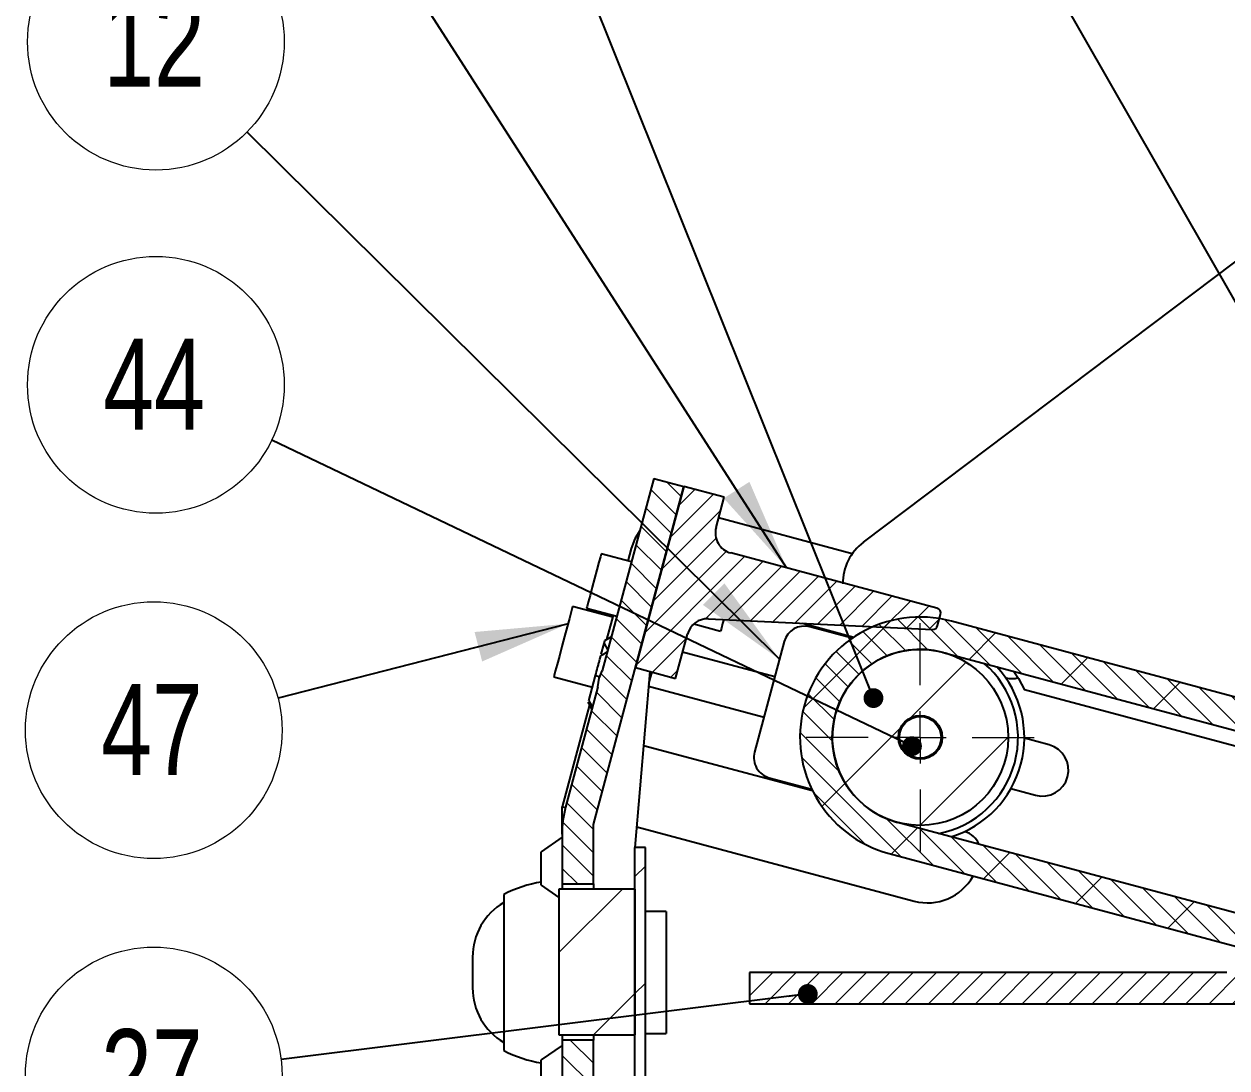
# Model space of a CAD drawing. Header units: millimetres. Extents: x 2 to 418, y 2 to 295.
# Drawn here: x 147.95 to 194.16, y 69.78 to 109.87 of the extents above; entities that cross this region are included whole.
import ezdxf

# ---------------------------------------------------------------- set-up
doc = ezdxf.new("R2010")
doc.units = ezdxf.units.MM
doc.styles.add('SLDTEXTSTYLE0', font='TXT', dxfattribs={"width": 0.75})
doc.dimstyles.new('SLDDIMSTYLE0', dxfattribs={"dimtxt": 0.18, "dimasz": 0.762, "dimexe": 0, "dimexo": 0.0625, "dimgap": 0, "dimtad": 0, "dimtih": 1, "dimtoh": 1, "dimdec": 0, "dimrnd": 1e-09, "dimzin": 0, "dimdsep": 46, "dimtxsty": 'Standard', "dimblk1": 'DOT', "dimblk2": 'DOT', "dimsah": 1, "dimcen": 0.09, "dimadec": 0, "dimazin": 0, "dimtfac": 0.762, "dimtdec": 0, "dimtofl": 0, "dimtmove": 0, "dimatfit": 3, "dimldrblk": 'DOT', "dimfxl": 1, "dimfrac": 2, "dimtolj": 1, "dimtzin": 0, "dimarcsym": 0})
doc.dimstyles.new('SLDDIMSTYLE1', dxfattribs={"dimtxt": 0.18, "dimasz": 3.556, "dimexe": 0, "dimexo": 0.0625, "dimgap": 0, "dimtad": 0, "dimtih": 1, "dimtoh": 1, "dimdec": 0, "dimrnd": 1e-09, "dimzin": 0, "dimdsep": 46, "dimtxsty": 'Standard', "dimsah": 1, "dimcen": 0.09, "dimadec": 0, "dimazin": 0, "dimtfac": 3.556, "dimtdec": 0, "dimtofl": 0, "dimtmove": 0, "dimatfit": 3, "dimfxl": 1, "dimfrac": 2, "dimtolj": 1, "dimtzin": 0, "dimarcsym": 0})
pattern_1 = [(45, (0, 0), (-2.245064030267288, 2.245064030267288), [])]
pattern_2 = [(135.0000000000002, (0, 0), (-0.4490128060534562, -0.4490128060534592), [])]
pattern_3 = [(45, (0, 0), (-0.4490128060534576, 0.4490128060534577), [])]

# ---------------------------------------------------------------- blocks, each defined once
blk = doc.blocks.new('_Dot')
at = {"color": 0, "linetype": 'ByBlock', "lineweight": -2}
blk.add_line((-0.5, 0), (-1, 0), dxfattribs=at)
at = {"color": 0, "linetype": 'ByBlock', "const_width": 0.5}
blk.add_lwpolyline([(-0.25, 0, 1), (0.25, 0, 1)], format="xyb", close=True, dxfattribs=at)
blk = doc.blocks.new('SW_NOTE_28')
at = {"color": 0, "linetype": 'Continuous', "lineweight": 0}
blk.add_circle((-3.5038124222, 3.4692555994), 4.930764231281096, dxfattribs=at)
at = {"color": 0, "linetype": 'Continuous', "lineweight": 0, "insert": (-3.5742986158, 5.2458189068), "char_height": 3.5, "attachment_point": 2, "style": 'SLDTEXTSTYLE0'}
blk.add_mtext('12', dxfattribs=at)
blk = doc.blocks.new('SW_NOTE_29')
at = {"color": 0, "linetype": 'Continuous', "lineweight": 0}
blk.add_circle((-4.7756550584, -1.2270104594), 4.930764231281096, dxfattribs=at)
at = {"color": 0, "linetype": 'Continuous', "lineweight": 0, "insert": (-4.846141252, 0.549552848), "char_height": 3.5, "attachment_point": 2, "style": 'SLDTEXTSTYLE0'}
blk.add_mtext('47', dxfattribs=at)
blk = doc.blocks.new('SW_NOTE_36')
at = {"color": 0, "linetype": 'Continuous', "lineweight": 0}
blk.add_circle((-4.8929189649, -0.6097375726), 4.930764231281089, dxfattribs=at)
at = {"color": 0, "linetype": 'Continuous', "lineweight": 0, "insert": (-4.9634051584, 1.1668257347), "char_height": 3.5, "attachment_point": 2, "style": 'SLDTEXTSTYLE0'}
blk.add_mtext('27', dxfattribs=at)
blk = doc.blocks.new('SW_NOTE_40')
at = {"color": 0, "linetype": 'Continuous', "lineweight": 0}
blk.add_circle((-4.4491584423, 2.1254235013), 4.930764231281095, dxfattribs=at)
at = {"color": 0, "linetype": 'Continuous', "lineweight": 0, "insert": (-4.5196446358, 3.9019868086), "char_height": 3.5, "attachment_point": 2, "style": 'SLDTEXTSTYLE0'}
blk.add_mtext('44', dxfattribs=at)
blk = doc.blocks.new('SW_CENTERMARKSYMBOL_0')
at = {"color": 0, "linetype": 'Continuous', "lineweight": 0}
for p, q in [((0, 2), (0, 4.38)), ((0, 0), (0, 1)), ((-2, 0), (-4.38, 0)), ((0, 0), (-1, 0)), ((0, 0), (0, -1)), ((0, 0), (1, 0)), ((2, 0), (4.38, 0)), ((0, -2), (0, -4.38))]:
    blk.add_line(p, q, dxfattribs=at)

msp = doc.modelspace()

# ---------------------------------------------------------------- hatches: boundary and pattern name
at = {"linetype": 'Continuous', "lineweight": 18}
h = msp.add_hatch(dxfattribs=at)
h.set_pattern_fill('ANSI31', scale=0.2, angle=90, style=0)
h.set_pattern_definition(pattern_2)
edge = h.paths.add_edge_path(flags=0)
edge.add_spline(control_points=[(170.0480830667744, 84.7481541786369), (170.020941836782, 84.64059536488789), (170.0002943224155, 84.5304763499008), (169.9945696736899, 84.4196938008348)], knot_values=[1.98168482056e-05, 1.98168482056e-05, 1.98168482056e-05, 1.98168482056e-05, 0.0008517928875569, 0.0008517928875569, 0.0008517928875569, 0.0008517928875569], weights=[1, 1, 1, 1], degree=3, periodic=0)
edge.add_line((169.9945686755534, 84.41969007573995), (168.7543566452853, 79.7911557666211))
edge.add_arc((172.6180599504416, 78.75587958621102), 4, 165, 180)
edge.add_line((168.6180599504416, 78.75587958621102), (168.6180599504416, 76.8424895765604))
edge.add_line((168.6180599504416, 76.8424895765604), (169.8180599504415, 76.8424895765604))
edge.add_line((169.8180599504415, 76.8424895765604), (169.8180599504415, 79.12450657945553))
edge.add_line((169.8180599504415, 79.12450657945553), (173.2971099553827, 92.10849795996872))
edge.add_line((173.2971099553827, 92.10849795996872), (172.1379989638358, 92.41908081409174))
edge.add_line((172.1379989638358, 92.41908081409174), (170.1584648628385, 85.03135897385474))
edge.add_spline(control_points=[(170.1584648628385, 85.03135897385474), (170.1112341714134, 84.9417277201455), (170.0765995438841, 84.84538022043367), (170.0480834502723, 84.74815557282551)], knot_values=[0, 0, 0, 0, 0.0007598997947936, 0.0007598997947936, 0.0007598997947936, 0.0007598997947936], weights=[1, 1, 1, 1], degree=3, periodic=0)
h = msp.add_hatch(dxfattribs=at)
h.set_pattern_fill('ANSI31', scale=0.2, style=0)
h.set_pattern_definition(pattern_3)
edge = h.paths.add_edge_path(flags=0)
edge.add_line((173.2971099553827, 92.10849795996873), (171.4336128306445, 85.15383201068744))
edge.add_line((171.4336128306445, 85.15383201068744), (172.979094152707, 84.7397215385234))
edge.add_line((172.979094152707, 84.7397215385234), (173.4333805012543, 86.43514127248669))
edge.add_arc((174.2061211622856, 86.22808603640466), 0.8, 87.26477372789248, 164.9999999999987, ccw=False)
edge.add_line((174.2442976212284, 87.02717461596428), (182.8434061129487, 86.6163521856653))
edge.add_arc((182.8529502276845, 86.81612433055521), 0.2, 267.264773727888, 344.9999999999972)
edge.add_line((183.0461353929423, 86.7643605215347), (183.1597069800791, 87.18821545502553))
edge.add_arc((182.9665218148213, 87.23997926404603), 0.2, 345.0000000000033, 435.0000000000061)
edge.add_line((183.0182856238418, 87.43316442930384), (175.0976938482714, 89.55548059914453))
edge.add_arc((175.3047490843535, 90.32822126017578), 0.8, 165.0000000000001, 254.9999999999992, ccw=False)
edge.add_line((174.5320084233222, 90.5352764962578), (174.8425912774452, 91.69438748780468))
edge.add_line((174.8425912774452, 91.69438748780468), (173.2971099553827, 92.10849795996873))
h = msp.add_hatch(dxfattribs=at)
h.set_pattern_fill('ANSI31', scale=0.2, angle=90, style=0)
h.set_pattern_definition(pattern_2)
edge = h.paths.add_edge_path(flags=0)
edge.add_arc((208.6180599504416, 75.44248957656045), 4.619999999999999, 255.0000000000005, 435.0000000000009)
edge.add_line((209.8138039388153, 79.90506689401595), (196.6938124333214, 83.42055802261622))
edge.add_line((196.6938124333214, 83.42055802261622), (183.5738209278275, 86.93604915121651))
edge.add_arc((182.3780769394539, 82.47347183376102), 4.619999999999999, 74.99999999999976, 255.0000000000006)
edge.add_line((181.1823329510802, 78.01089451630553), (207.422315962068, 70.97991225910496))
edge = h.paths.add_edge_path(flags=0)
edge.add_line((183.2528853119004, 85.73830112661807), (196.3728768173943, 82.2228099980178))
edge.add_line((196.3728768173943, 82.2228099980178), (209.4928683228881, 78.7073188694175))
edge.add_arc((208.6180599504416, 75.44248957656045), 3.38, -105.00000000000091, 74.9999999999992, ccw=False)
edge.add_line((207.7432515779951, 72.1776602837034), (181.5032685670074, 79.20864254090397))
edge.add_arc((182.3780769394539, 82.47347183376102), 3.38, 74.99999999999909, 255, ccw=False)
h = msp.add_hatch(dxfattribs=at)
h.set_pattern_fill('ANSI31', style=0)
h.set_pattern_definition(pattern_1)
edge = h.paths.add_edge_path(flags=0)
edge.add_arc((208.6180599504415, 75.44248957656053), 4.619999999999999, 255.0000000000009, 435.0000000000006)
edge.add_line((209.8138039388152, 79.90506689401604), (196.6938124333213, 83.42055802261632))
edge.add_line((196.6938124333213, 83.42055802261632), (183.5738209278275, 86.9360491512166))
edge.add_arc((182.3780769394538, 82.47347183376111), 4.619999999999999, 75.0000000000001, 255.0000000000006)
edge.add_line((181.1823329510802, 78.01089451630561), (207.4223159620679, 70.97991225910505))
edge = h.paths.add_edge_path(flags=0)
edge.add_line((183.2528853119003, 85.73830112661815), (196.3728768173942, 82.22280999801787))
edge.add_line((196.3728768173942, 82.22280999801787), (209.4928683228881, 78.70731886941759))
edge.add_arc((208.6180599504415, 75.44248957656053), 3.38, -105.00000000000091, 74.9999999999992, ccw=False)
edge.add_line((207.743251577995, 72.17766028370349), (181.5032685670073, 79.20864254090405))
edge.add_arc((182.3780769394538, 82.47347183376111), 3.38, 74.99999999999949, 254.9999999999995, ccw=False)
h = msp.add_hatch(dxfattribs=at)
h.set_pattern_fill('ANSI31', style=0)
h.set_pattern_definition(pattern_1)
edge = h.paths.add_edge_path(flags=0)
edge.add_arc((182.3780769394539, 82.47347183376115), 3.380000000000002, 0, 360)
edge = h.paths.add_edge_path(flags=0)
edge.add_arc((182.3780769394539, 82.47347183376115), 0.8400000000000001, 0, 360)
h = msp.add_hatch(dxfattribs=at)
h.set_pattern_fill('ANSI31', style=0)
h.set_pattern_definition(pattern_1)
edge = h.paths.add_edge_path(flags=0)
edge.add_arc((182.3780769394539, 82.47347183376097), 0.8, 0, 360)
h = msp.add_hatch(dxfattribs=at)
h.set_pattern_fill('ANSI31', style=0)
h.set_pattern_definition(pattern_1)
h.paths.add_polyline_path([(171.4180599504415, 78.2424895765604), (171.4180599504415, 68.6424895765604), (171.8180599504416, 68.6424895765604), (171.8180599504415, 78.2424895765604)], flags=0)
h = msp.add_hatch(dxfattribs=at)
h.set_pattern_fill('ANSI31', style=0)
h.set_pattern_definition(pattern_1)
h.paths.add_polyline_path([(171.4180599504415, 76.64248957656041), (168.4980599504415, 76.6424895765604), (168.4980599504415, 71.04248957656038), (171.4180599504415, 71.0424895765604)], flags=0)
h = msp.add_hatch(dxfattribs=at)
h.set_pattern_fill('ANSI31', scale=0.2, style=0)
h.set_pattern_definition(pattern_3)
edge = h.paths.add_edge_path(flags=0)
edge.add_arc((194.1612057009492, 69.44248957656039), 4, 45.00000000000015, 90)
edge.add_line((194.1612057009492, 73.44248957656039), (175.8180599504416, 73.44248957656039))
edge.add_line((175.8180599504416, 73.44248957656039), (175.8180599504416, 72.24248957656039))
edge.add_line((175.8180599504416, 72.24248957656039), (194.5896328256954, 72.24248957656039))
edge.add_arc((194.5896328256954, 70.24248957656039), 2, 44.99999999999977, 89.9999999999992, ccw=False)
edge.add_line((196.0038463880684, 71.6567031389335), (198.0322735128147, 69.6282760141873))
edge.add_arc((196.6180599504416, 68.21406245181421), 2, -7.958078640513122e-13, 44.99999999999892, ccw=False)
edge.add_line((198.6180599504416, 68.21406245181421), (198.6180599504416, 63.4424895765604))
edge.add_line((198.6180599504416, 63.4424895765604), (208.6180599504416, 63.4424895765604))
edge.add_line((208.6180599504416, 63.4424895765604), (208.6180599504416, 65.04248957656038))
edge.add_line((208.6180599504416, 65.04248957656038), (199.8180599504416, 65.04248957656038))
edge.add_line((199.8180599504416, 65.04248957656038), (199.8180599504416, 67.78563532706801))
edge.add_arc((195.8180599504416, 67.78563532706801), 4, 0, 45.00000000000015)
edge.add_line((198.6464870751878, 70.6140624518142), (196.9896328256954, 72.27091670130659))
h = msp.add_hatch(dxfattribs=at)
h.set_pattern_fill('ANSI31', scale=0.2, angle=90, style=0)
h.set_pattern_definition(pattern_2)
h.paths.add_polyline_path([(170.6780599504416, 59.6424895765604), (170.6780599504416, 63.4424895765604), (169.8180599504416, 63.4424895765604), (169.8180599504415, 70.8424895765604), (168.6180599504416, 70.8424895765604), (168.6180599504415, 59.4424895765604), (170.4780599504415, 59.4424895765604)], flags=0)

# ---------------------------------------------------------------- linework, layer by layer
at = {"color": 7, "linetype": 'Continuous', "lineweight": 25}
for p, q in [((180.1950993114, 89.9705897691), (203.0464736843, 107.1975554945)), ((169.818058806, 79.1245065304), (173.297110396, 92.1084981086)), ((172.1379997307, 92.4190815213), (170.1584639126, 85.0313592377)), ((173.297110396, 92.1084981086), (171.4336129003, 85.1538318815)), ((172.1379997307, 92.4190815213), (173.297110396, 92.1084981086)), ((174.8425902897, 91.6943873885), (173.297110396, 92.1084981086)), ((174.5320083672, 90.5352767231), (174.8425902897, 91.6943873885)), ((179.7641547495, 89.5255650999), (174.6300669485, 90.9012388112)), ((171.2762685591, 89.7293340089), (171.1471499973, 89.2474602582)), ((171.27871831, 89.2122070911), (170.1196076446, 89.5227905037)), ((183.0182852322, 87.4331641617), (175.0976951891, 89.5554806711)), ((170.5683292919, 87.0872709575), (169.0228493982, 87.5013809326)), ((169.5605607801, 87.4363902631), (170.7196714455, 87.1258075955)), ((174.2442967468, 87.0271745744), (182.8434052044, 86.6163525405)), ((183.0461355024, 86.7643605592), (183.1597061926, 87.1882151487)), ((196.6938125068, 83.4205578687), (183.5738213831, 86.9360495033)), ((172.979092794, 84.7397219064), (173.4333815151, 86.4351410093)), ((173.67893179, 86.8298086943), (174.7076066309, 86.5541752102)), ((177.8490873152, 86.854955894), (179.8266770416, 86.3250631513)), ((179.7607930475, 86.2805995765), (178.1317206198, 86.717108232)), ((170.1220514351, 85.6681998493), (170.2307256037, 86.0737841251)), ((170.2307256037, 86.0737841251), (170.2624740177, 86.1922714534)), ((170.2307256037, 86.0737841251), (170.3721465641, 85.8288351121)), ((170.2624740177, 86.1922714534), (170.5074252659, 86.3336924138)), ((177.1519245678, 86.1514229002), (176.0131212049, 81.9013494673)), ((176.7895760113, 84.7991268756), (173.2492001825, 85.7477683248)), ((183.2528861338, 85.7383008721), (196.3728765124, 82.2228099825)), ((171.4336129003, 85.1538318815), (172.979092794, 84.7397219064)), ((168.2981552654, 84.7967888834), (169.7820188576, 84.3991886499)), ((169.6413101726, 83.8740493777), (169.9039252573, 84.8541464331)), ((169.9039252573, 84.8541464331), (170.0975181633, 84.8039071681)), ((169.9945690208, 84.4196941378), (170.0480820709, 84.7481544735)), ((170.0480820709, 84.7481552186), (170.1584668928, 85.0313651981)), ((171.9904424721, 85.0046295347), (171.4180590683, 78.242489663)), ((185.6584044271, 84.762455863), (185.6800424033, 84.7566578212)), ((169.9945690208, 84.4196904125), (168.7543572956, 79.7911557975)), ((171.9427676969, 84.441383523), (176.3754667812, 83.2536454918)), ((206.0642922395, 79.0255427035), (186.3812314444, 84.2996034446)), ((169.667095142, 83.7238181057), (168.6180593544, 79.808762637)), ((169.6413101726, 83.8740493777), (169.7827311331, 83.6291003647)), ((187.3297574097, 82.1819495084), (186.3779099756, 82.4369955482)), ((178.2427044683, 80.413596672), (171.7491122061, 82.1535493853)), ((176.5788050466, 80.9215534153), (178.2078774744, 80.4850447597)), ((185.860271948, 80.505144191), (186.812119382, 80.2500974061)), ((168.6180593544, 79.808762637), (168.7496693903, 79.773498294)), ((168.6180593544, 78.7558797421), (168.6180593544, 79.808762637)), ((169.818058806, 76.8424896198), (169.818058806, 79.1245065304)), ((171.4856000715, 79.0404077294), (182.1410210901, 76.1852961639)), ((207.7432516129, 72.1776604327), (181.5032692724, 79.2086425843)), ((168.6180593544, 78.6424897286), (167.8180607134, 78.0823236006)), ((168.6180593544, 78.7558797421), (168.6180593544, 76.8424896198)), ((184.09606983, 78.8451920869), (184.074433344, 78.8509897562)), ((171.8180598789, 78.242489663), (171.4180590683, 78.242489663)), ((171.4180590683, 68.642489207), (171.4180590683, 78.242489663)), ((171.8180598789, 68.642489207), (171.8180598789, 78.242489663)), ((167.8180607134, 76.8026556494), (167.8180607134, 78.0823236006)), ((181.1823340231, 78.0108945119), (207.422315991, 70.979912174)), ((167.8180607134, 76.8026556494), (168.4980603033, 76.3265144686)), ((168.6180593544, 76.8424896198), (169.818058806, 76.8424896198)), ((168.6180593544, 76.8424896198), (168.6180593544, 76.642489587)), ((169.818058806, 76.8424896198), (169.818058806, 76.642489587)), ((166.3780601793, 76.4424895542), (166.3780601793, 73.8974203961)), ((168.4980603033, 76.642489587), (168.4980603033, 71.0424896004)), ((171.4180590683, 76.642489587), (168.4980603033, 76.642489587)), ((171.4180590683, 76.642489587), (171.4180590683, 71.0424896004)), ((172.6180585199, 75.7824895811), (171.8180598789, 75.7824895811)), ((172.6180585199, 75.7824895811), (172.6180585199, 73.7973356294)), ((165.1780607277, 74.0330959345), (165.1780607277, 73.532051188)), ((165.1780607277, 73.532051188), (165.1780607277, 72.8518832149)), ((166.3780601793, 73.8974203961), (166.3780601793, 70.4424895021)), ((172.6180585199, 73.7973356294), (172.6180585199, 71.1024894985)), ((175.8180590445, 73.4424896213), (175.8180590445, 72.2424894246)), ((194.1612051898, 73.4424896213), (175.8180590445, 73.4424896213)), ((175.8180590445, 72.2424894246), (194.5896329456, 72.2424894246)), ((168.4980603033, 71.0424896004), (171.4180590683, 71.0424896004)), ((168.6180593544, 71.0424896004), (168.6180593544, 70.8424895676)), ((168.6180593544, 70.8424895676), (168.6180593544, 59.4424899342)), ((169.818058806, 70.8424895676), (168.6180593544, 70.8424895676)), ((169.818058806, 71.0424896004), (169.818058806, 70.8424895676)), ((169.818058806, 63.4424898448), (169.818058806, 70.8424895676)), ((171.8180598789, 71.1024894985), (172.6180585199, 71.1024894985)), ((168.6180593544, 70.6424895348), (167.8180607134, 70.0823235931)), ((167.8180607134, 68.8026558282), (167.8180607134, 70.0823235931))]:
    msp.add_line(p, q, dxfattribs=at)
at = {"color": 7, "linetype": 'Continuous', "lineweight": 25, "flags": 128}
for points in [[(171.5956004435, 90.3948168876), (171.4143755012, 90.0962736132), (171.2762685591, 89.7293340089)], [(170.1196076446, 89.5227905037), (170.116403895, 89.5108308317), (170.0877281004, 89.4038106921), (170.0322153145, 89.1966383579), (169.9558856064, 88.9117624285), (169.8670031601, 88.5800536396), (169.7752060467, 88.2374580624), (169.6904363209, 87.9211011948), (169.6218879991, 87.6652653935), (169.5769818598, 87.4976742687), (169.5605876022, 87.4364893558), (169.5605607801, 87.4363902631)], [(169.0228493982, 87.5013809326), (169.0090032392, 87.4497037055), (168.966934281, 87.2927043261), (168.9000399881, 87.0430554869), (168.8137414032, 86.7209825339), (168.7150271707, 86.3525774004), (168.6118962341, 85.9676871123)], [(170.3406008058, 86.2373780134), (170.4374792152, 86.5989248874), (170.5376597219, 86.9728032174), (170.5881031328, 87.1610607626)], [(174.826887446, 86.9993414404), (174.7852536016, 86.8439536216), (174.7396977716, 86.673938823), (174.7128995233, 86.5739237191), (174.7076066309, 86.5541752102)], [(168.6118962341, 85.9676871123), (168.5127021843, 85.5974923494), (168.4254827076, 85.2719846787), (168.3573039347, 85.0175339403), (168.3136882358, 84.8547551455), (168.2981671864, 84.796835077), (168.2981552654, 84.7967888834)], [(170.1078685099, 85.6152709248), (170.2303441339, 85.6859918358), (170.3528227383, 85.7567127468)], [(171.9486983591, 84.5114726248), (172.0189066702, 84.7734879377), (172.0747860247, 84.9820304336)], [(185.9739171439, 85.0092027011), (186.1562790447, 84.7285080375), (186.3812314444, 84.2996034446)], [(169.763404327, 83.5569772544), (169.6926953369, 83.6794551136), (169.6219863468, 83.8019337179)], [(169.763404327, 83.5569772544), (169.6926983171, 83.6794610741), (169.621989327, 83.8019441488)]]:
    msp.add_lwpolyline(points, dxfattribs=at)
at = {"color": 7, "linetype": 'Continuous', "lineweight": 25}
for radius in [3.380000000000003, 0.840000000000006, 0.7999999999999985]:
    msp.add_circle((182.3780769395, 82.4734718338), radius, dxfattribs=at)
for centre, radius, start, end in [((175.3047490844, 90.3282212602), 0.8000000000000119, 165, 255), ((181.3990526618, 88.373560692), 2.000000000000028, 127.0115470635, 180), ((182.9665218148, 87.239979264), 0.2000000000000149, 345, 75), ((174.2061211623, 86.2280860364), 0.8000000000000161, 87.2647737279, 165), ((182.3780769395, 82.4734718338), 4.620000000000007, 75, 255), ((177.924664542, 85.9443676861), 0.8000000000000083, 75, 165), ((182.8529502277, 86.8161243306), 0.2000000000000149, 267.2647737279, 345), ((182.3780769395, 82.4734718338), 3.380000000000022, 75, 255), ((182.3780769395, 82.4734718338), 4.000000000000003, 287.3280641222, 42.6719358778), ((185.8870976581, 85.5293986608), 0.7999999999999908, 255, 287.8602893435), ((176.7858607435, 81.6942940505), 0.8000000000000119, 165, 255), ((187.07093807, 81.2160233962), 0.9999999999999883, 255, 75), ((172.6180599504, 78.7558795862), 4.000000000000028, 165, 180), ((183.8890146299, 78.0724512819), 0.8000000000000119, 21.8698943186, 75), ((168.6180599504, 72.0665636506), 4.915925925925918, 99.3657614672, 117.1075281955), ((182.6586596087, 78.1171477977), 2, 255, 330.9737079479), ((167.61307789, 74.0330959554), 2.435017939522311, 120.4768701659, 180), ((167.61307789, 72.8518831977), 2.435017939522311, 180, 239.5231298341), ((168.6180599504, 74.8184155025), 4.915925925925921, 242.8924718045, 260.6342385328)]:
    msp.add_arc(centre, radius, start, end, dxfattribs=at)
at = {"color": 8, "linetype": 'Continuous', "lineweight": 25}
msp.add_arc((182.3780769395, 82.4734718338), 3.756862745098046, 280.8830647669, 49.1169352331, dxfattribs=at)
at = {"color": 7, "linetype": 'Continuous', "lineweight": 25}
for points, knots in [([(169.9039252572958, 84.85414643309727), (169.9306063185722, 84.95371666130488), (169.9706008646237, 85.10297107199582), (170.0223215046327, 85.29601140600943), (170.0577965479254, 85.42839292268569), (170.0844974206205, 85.52805292860364), (170.1052322241178, 85.60542252520055), (170.1068141899705, 85.61133318538424), (170.1078685098593, 85.615272414905)], [0, 0, 0, 0, 0.2502842188318247, 0.3751726219718687, 0.5005956622614681, 0.625165874757976, 0.7501873554476451, 0.9999999999999999, 0.9999999999999999, 0.9999999999999999, 0.9999999999999999]), ([(169.6219893270438, 83.80194414876118), (169.6213789982916, 83.79968212528617), (169.6207432998675, 83.79732607577469), (169.6268822520043, 83.82020801772849), (169.6271272474234, 83.82112119815962)], [0, 0, 0, 0, 0.96009165511568, 1, 1, 1, 1])]:
    msp.add_open_spline(points, degree=3, knots=knots, dxfattribs=at)

# ---------------------------------------------------------------- block references
at = {"color": 7, "linetype": 'Continuous', "lineweight": 0}
for name, p in [('SW_NOTE_28', (156.5143901277, 105.7247639286)), ('SW_NOTE_40', (157.4597361478, 93.8871476948)), ('SW_NOTE_29', (157.7048657989, 83.9767663585)), ('SW_CENTERMARKSYMBOL_0', (182.3780769395, 82.4734718338)), ('SW_NOTE_36', (157.8221297053, 70.0966781747))]:
    msp.add_blockref(name, p, dxfattribs=at)

# ---------------------------------------------------------------- leaders
for points, dimstyle in [([(177.243968914, 88.9803879286), (147.9459556627, 134.5818626554)], 'SLDDIMSTYLE1'), ([(180.5799846367, 83.982286781), (160.4601664268, 134.1537415361)], 'SLDDIMSTYLE0'), ([(207.1112385797, 77.1207555888), (174.3350063158, 134.4496677929)], 'SLDDIMSTYLE0'), ([(207.0850249736, 84.3441644437), (187.0702916302, 134.1549970289)], 'SLDDIMSTYLE1'), ([(176.9696667887, 85.4712301939), (156.5143901277, 105.7247639286)], 'SLDDIMSTYLE1'), ([(182.0596867708, 82.1354166963), (157.4597361478, 93.8871476948)], 'SLDDIMSTYLE0'), ([(168.8453926358, 86.8391051967), (157.7048657989, 83.9767663585)], 'SLDDIMSTYLE1'), ([(199.9725539065, 73.3840597843), (184.0834534599, 34.4268488589)], 'SLDDIMSTYLE0'), ([(178.0564410731, 72.618203666), (157.8221297053, 70.0966781747)], 'SLDDIMSTYLE0')]:
    msp.add_leader(points, dimstyle=dimstyle, dxfattribs=at)

doc.saveas('drawing.dxf')
